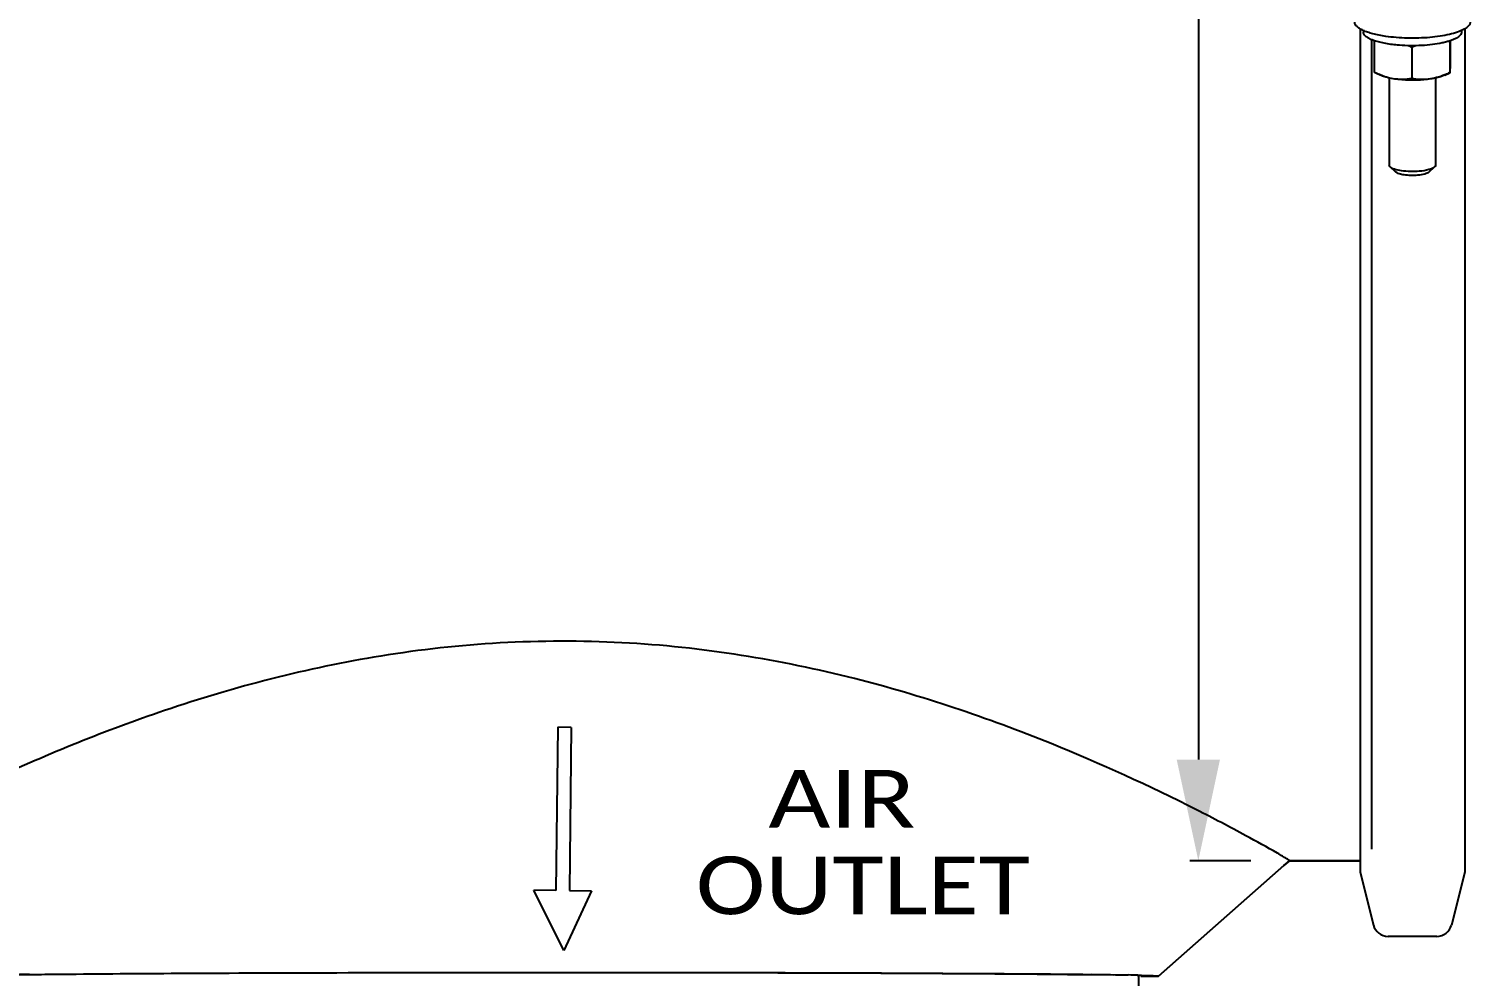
# Model space of a CAD drawing. Header units: millimetres. Extents: x 971 to 5173, y 8 to 3808.
# Drawn here: x 2408.7 to 2658.3, y 3123.6 to 3287.7 of the extents above; entities that cross this region are included whole.
import ezdxf
from ezdxf.enums import TextEntityAlignment as Align

# ---------------------------------------------------------------- set-up
doc = ezdxf.new("R2010")
doc.units = ezdxf.units.MM
doc.header["$LTSCALE"] = 115.5
doc.header["$PDMODE"] = 3
doc.header["$PDSIZE"] = 8
doc.layers.get('0').update_dxf_attribs({"linetype": 'CONTINUOUS'})
doc.layers.get('Defpoints').update_dxf_attribs({"linetype": 'CONTINUOUS'})
doc.styles.get("Standard").update_dxf_attribs({"font": 'calibri.ttf'})
doc.dimstyles.new('DIMSTYLE_4', dxfattribs={"dimtxt": 17.5, "dimasz": 17.5, "dimexe": 1.5, "dimexo": 1, "dimgap": 0.875, "dimtad": 1, "dimdec": 0, "dimdsep": 46, "dimtxsty": 'Standard', "dimblk": '_FILLED', "dimblk1": '_FILLED', "dimblk2": '_FILLED', "dimcen": 0.09, "dimazin": 2, "dimtp": 0.01, "dimtm": 0.01, "dimtfac": 1, "dimtdec": 0, "dimtofl": 0, "dimtmove": 0, "dimatfit": 3, "dimldrblk": '_FILLED', "dimfxl": 1, "dimtolj": 1, "dimarcsym": 0})

# ---------------------------------------------------------------- blocks, each defined once
blk = doc.blocks.new('_FILLED')
at = {"color": 0, "linetype": 'ByBlock'}
blk.add_solid([(0, 0), (-1, 0.214), (-1, -0.214)], dxfattribs=at)
blk = doc.blocks.new('*D44')
at = {"color": 0, "linetype": 'Continuous', "lineweight": -2}
for p, q in [((2639.79, 3611.64), (2609.72, 3611.64)), ((2611.22, 3594.14), (2611.22, 3161.15)), ((2620.29, 3143.65), (2609.72, 3143.65))]:
    blk.add_line(p, q, dxfattribs=at)
at = {"layer": 'Defpoints', "color": 0}
for p in [(2640.79, 3611.64), (2611.22, 3143.65), (2621.29, 3143.65)]:
    blk.add_point(p, dxfattribs=at)
at = {"color": 0, "linetype": 'ByBlock', "lineweight": -2, "xscale": 17.5, "yscale": 17.5, "zscale": 17.5}
for p, rotation in [((2611.22, 3611.64), 90), ((2611.22, 3143.65), 270)]:
    blk.add_blockref('_FILLED', p, dxfattribs=dict(at, rotation=rotation))
at = {"color": 0, "insert": (2587.01, 3449.95), "char_height": 17.5, "attachment_point": 2, "rotation": 90, "line_spacing_factor": 0.9}
blk.add_mtext('\\A1;%%c468', dxfattribs=at)
blk = doc.blocks.new('*D47')
at = {"color": 0, "linetype": 'Continuous', "lineweight": -2}
for p, q in [((2107.29, 3212.64), (2107.29, 3070.38)), ((2499.89, 3064.38), (2499.89, 3073.38)), ((2124.79, 3071.88), (2482.39, 3071.88))]:
    blk.add_line(p, q, dxfattribs=at)
at = {"layer": 'Defpoints', "color": 0}
for p in [(2107.29, 3213.64), (2499.89, 3071.88), (2499.89, 3063.38)]:
    blk.add_point(p, dxfattribs=at)
at = {"color": 0, "linetype": 'ByBlock', "lineweight": -2, "xscale": 17.5, "yscale": 17.5, "zscale": 17.5, "rotation": 180}
blk.add_blockref('_FILLED', (2107.29, 3071.88), dxfattribs=at)
at = {"color": 0, "linetype": 'ByBlock', "lineweight": -2, "xscale": 17.5, "yscale": 17.5, "zscale": 17.5}
blk.add_blockref('_FILLED', (2499.89, 3071.88), dxfattribs=at)
at = {"color": 0, "insert": (2303.2, 3096.09), "char_height": 17.5, "attachment_point": 2, "line_spacing_factor": 0.9}
blk.add_mtext('\\A1;393', dxfattribs=at)
blk = doc.blocks.new('ARROW_4_BL2', base_point=(1528.04, 824.07))
at = {"color": 7, "linetype": 'Continuous'}
for p, q in [((1527.21, 843.39), (1526.87, 815.12)), ((1529.54, 843.36), (1527.21, 843.39)), ((1529.54, 843.36), (1529.21, 815.09)), ((1526.87, 815.12), (1523.04, 815.16)), ((1528.28, 804.74), (1523.04, 815.16)), ((1533.04, 815.04), (1528.28, 804.74)), ((1529.21, 815.09), (1533.04, 815.04))]:
    blk.add_line(p, q, dxfattribs=at)

msp = doc.modelspace()

# ---------------------------------------------------------------- linework, layer by layer
at = {"color": 0, "linetype": 'Continuous'}
for p, q in [((2639.23946, 3287.69872), (2639.23946, 3141.65122)), ((2639.79077, 3287.41788), (2639.79077, 3287.15587)), ((2656.79077, 3287.42509), (2656.79077, 3287.15587)), ((2657.34207, 3287.71034), (2657.34207, 3141.65122)), ((2641.29077, 3145.64624), (2641.29077, 3285.81804)), ((2641.74634, 3285.65128), (2641.74455, 3285.57166)), ((2641.74455, 3280.16054), (2641.74455, 3285.57166)), ((2648.19732, 3284.50154), (2648.19732, 3279.09042)), ((2654.74354, 3285.52648), (2654.7457, 3285.6222)), ((2654.74354, 3285.52648), (2654.74354, 3280.11536)), ((2654.83698, 3285.6508), (2654.83698, 3282.21041)), ((2641.86653, 3280.10141), (2641.74455, 3280.16054)), ((2642.67771, 3279.713), (2641.86656, 3280.10153)), ((2653.90382, 3279.713), (2654.74444, 3280.11564)), ((2644.29077, 3279.19842), (2644.29077, 3264.10997)), ((2652.29077, 3279.20068), (2652.29077, 3264.10997)), ((2645.42033, 3262.90626), (2644.46352, 3263.78535)), ((2651.1612, 3262.90626), (2652.11801, 3263.78535)), ((2604.29826, 3123.64975), (2626.04775, 3142.78897)), ((2626.04933, 3142.78717), (2604.29826, 3123.64655)), ((2626.04775, 3142.78897), (2627.02561, 3143.64947)), ((2627.02561, 3143.64628), (2626.04933, 3142.78717)), ((2627.02561, 3143.64947), (2639.23946, 3143.64947)), ((2639.23946, 3143.64628), (2627.02561, 3143.64628)), ((2639.23946, 3141.65122), (2641.54877, 3132.50638)), ((2657.34207, 3141.65122), (2655.03276, 3132.50638)), ((2652.5119, 3130.54297), (2644.06963, 3130.54297)), ((2600.76198, 3123.68662), (2600.88919, 3123.65434)), ((2600.76436, 3123.81513), (2600.7807, 3123.81482)), ((2600.76751, 3123.81513), (2600.7807, 3123.81482)), ((2600.7807, 3123.81482), (2600.9285, 3123.81133)), ((2600.88919, 3111.21581), (2600.88919, 3123.65423)), ((2604.29826, 3123.64975), (2601.27085, 3123.64975)), ((2601.27085, 3123.64655), (2604.29826, 3123.64655))]:
    msp.add_line(p, q, dxfattribs=at)
for centre, radius, start, end in [((2643.81645, 3272.34389), 13.38905, 98.1652112, 98.9020484), ((2641.06893, 3269.93787), 16.21464, 63.9199118, 66.4066514), ((2655.48199, 3269.15893), 16.98416, 112.9764857, 115.3983507), ((2652.55905, 3271.98414), 13.71739, 80.8366529, 81.6451271), ((2576.80019, 3061.24394), 96.54465, 59.493697, 60.1056982), ((2597.36302, 3096.15048), 56.03173, 59.0691852, 59.4902956), ((2644.06963, 3133.14297), 2.6, 194.1723377, 270), ((2652.5119, 3133.14297), 2.6, 270, 345.8276623), ((2421.91626, 2089.69328), 1034.32297, 90.72401089, 90.92048851), ((2580.33123, 2290.70564), 833.29497, 89.02657878, 89.1432048), ((2585.20383, 2577.82331), 546.13595, 88.8143774, 89.0259671), ((2591.3097, 2713.25944), 410.66462, 88.6803324, 88.9135953)]:
    msp.add_arc(centre, radius, start, end, dxfattribs=at)
for points, knots in [([(2643.67017, 3286.40863), (2643.28124, 3286.46519), (2642.53765, 3286.59059), (2641.4866, 3286.827), (2640.56034, 3287.10018), (2639.77506, 3287.40475), (2639.14315, 3287.73603), (2638.67305, 3288.08858), (2638.40888, 3288.4197), (2638.30723, 3288.68901), (2638.29076, 3288.82055), (2638.29077, 3288.88439)], [0, 0, 0, 0, 0.189544635, 0.36349099, 0.519258194, 0.654848259, 0.769116026, 0.862248648, 0.936802648, 0.969211331, 1, 1, 1, 1]), ([(2641.73398, 3285.64589), (2641.45094, 3285.74166), (2641.05268, 3285.89686), (2640.57841, 3286.1514), (2640.29868, 3286.33942), (2640.0769, 3286.53405), (2639.9146, 3286.73512), (2639.81407, 3286.94263), (2639.79078, 3287.08691), (2639.79077, 3287.15583)], [0, 0, 0, 0, 0.34613021, 0.493178713, 0.622789392, 0.735729471, 0.833771411, 0.920166219, 1, 1, 1, 1]), ([(2657.15926, 3287.59445), (2656.81676, 3287.41094), (2656.01255, 3287.08376), (2654.64895, 3286.70719), (2653.04491, 3286.40858), (2651.26085, 3286.20036), (2649.36367, 3286.09121), (2647.42563, 3286.08559), (2645.52063, 3286.18376), (2644.27395, 3286.32081), (2643.67017, 3286.40863)], [0, 0, 0, 0, 0.085106745, 0.189224561, 0.309513278, 0.442086419, 0.582397337, 0.725513171, 0.866364247, 1, 1, 1, 1]), ([(2656.79075, 3287.15588), (2656.79076, 3287.06321), (2656.74633, 3286.86357), (2656.56366, 3286.58868), (2656.27654, 3286.32812), (2655.88826, 3286.08045), (2655.40249, 3285.8469), (2654.82443, 3285.63006), (2654.16109, 3285.43266), (2653.1365, 3285.19028), (2651.70904, 3284.96139), (2649.87649, 3284.80399), (2647.96131, 3284.76448), (2646.66961, 3284.81921), (2646.02832, 3284.86865)], [0, 0, 0, 0, 0.024197182, 0.051764281, 0.084925351, 0.124759469, 0.171616367, 0.225412202, 0.285788004, 0.352194063, 0.500188292, 0.66273283, 0.832071122, 1, 1, 1, 1]), ([(2658.29076, 3288.88424), (2658.29075, 3288.82808), (2658.27816, 3288.71311), (2658.17669, 3288.40674), (2657.91084, 3288.09635), (2657.52791, 3287.8053), (2657.28933, 3287.66414), (2657.15926, 3287.59445)], [0, 0, 0, 0, 0.094097509, 0.192077469, 0.537262511, 0.752724647, 1, 1, 1, 1]), ([(2646.02832, 3284.86865), (2645.23727, 3284.92962), (2644.09729, 3285.06497), (2642.66985, 3285.36386), (2642.02997, 3285.54573), (2641.73398, 3285.64589)], [0, 0, 0, 0, 0.544281489, 0.785635716, 1, 1, 1, 1]), ([(2654.83698, 3282.21041), (2654.83338, 3282.04935), (2654.82625, 3281.7436), (2654.81497, 3281.3133), (2654.80365, 3280.94285), (2654.79231, 3280.64099), (2654.78228, 3280.43493), (2654.77381, 3280.30745), (2654.76813, 3280.23871), (2654.76251, 3280.1871), (2654.7571, 3280.15004), (2654.75186, 3280.12875), (2654.74756, 3280.11714), (2654.74444, 3280.11564)], [0, 0, 0, 0, 0.230209916, 0.437028163, 0.615096163, 0.759803857, 0.868712191, 0.909821055, 0.942445886, 0.967104386, 0.984402759, 0.995050817, 1, 1, 1, 1]), ([(2642.68794, 3279.73573), (2642.61889, 3279.76402), (2642.34245, 3279.87992), (2642.06959, 3280.00428), (2641.86656, 3280.10153)], [0, 0, 0, 0, 0.24894866, 1, 1, 1, 1]), ([(2644.97259, 3279.06698), (2644.53681, 3279.13925), (2643.91704, 3279.2679), (2643.15652, 3279.50713), (2642.82716, 3279.64142), (2642.67784, 3279.71294)], [0, 0, 0, 0, 0.55443514, 0.792193061, 1, 1, 1, 1]), ([(2644.97094, 3279.06801), (2644.58329, 3279.13229), (2643.80782, 3279.31429), (2643.0592, 3279.58362), (2642.68794, 3279.73573)], [0, 0, 0, 0, 0.494788387, 1, 1, 1, 1]), ([(2653.90377, 3279.71298), (2653.66192, 3279.59714), (2653.10466, 3279.39159), (2652.17183, 3279.15754), (2651.09044, 3278.97692), (2649.90178, 3278.85735), (2648.6511, 3278.80383), (2647.38654, 3278.8186), (2646.15685, 3278.90105), (2645.35724, 3279.00319), (2644.97259, 3279.06698)], [0, 0, 0, 0, 0.088871402, 0.196060637, 0.318420341, 0.451873807, 0.591754745, 0.733076786, 0.87078207, 1, 1, 1, 1]), ([(2653.89291, 3279.73991), (2653.42935, 3279.55155), (2652.49243, 3279.22625), (2651.04631, 3278.94962), (2649.60535, 3278.91068), (2648.66131, 3279.0156), (2648.19732, 3279.09042)], [0, 0, 0, 0, 0.258429226, 0.510698254, 0.757264165, 1, 1, 1, 1]), ([(2654.74354, 3280.11536), (2654.67327, 3280.08202), (2654.3924, 3279.95093), (2654.10801, 3279.82731), (2653.89291, 3279.73991)], [0, 0, 0, 0, 0.250932532, 1, 1, 1, 1]), ([(2648.19732, 3279.09042), (2647.66972, 3279.00781), (2646.59199, 3278.9021), (2645.50861, 3278.97884), (2644.97094, 3279.06801)], [0, 0, 0, 0, 0.494908365, 1, 1, 1, 1]), ([(2644.46352, 3263.78535), (2644.43664, 3263.81006), (2644.35031, 3263.89839), (2644.29077, 3264.02207), (2644.29079, 3264.10997)], [0, 0, 0, 0, 0.293481195, 1, 1, 1, 1]), ([(2649.48569, 3263.04433), (2648.96737, 3262.99904), (2647.9416, 3262.97054), (2646.50558, 3263.08251), (2645.44234, 3263.29729), (2644.79425, 3263.55351), (2644.55295, 3263.70318), (2644.46352, 3263.78535)], [0, 0, 0, 0, 0.302641723, 0.5952403, 0.837108395, 0.929358326, 1, 1, 1, 1]), ([(2649.18696, 3262.3505), (2648.79822, 3262.31653), (2648.02891, 3262.29515), (2646.95192, 3262.37913), (2646.15452, 3262.5402), (2645.66846, 3262.73235), (2645.4875, 3262.84461), (2645.42042, 3262.90622)], [0, 0, 0, 0, 0.302649995, 0.595240322, 0.837108365, 0.929358043, 1, 1, 1, 1]), ([(2651.16119, 3262.90627), (2651.07577, 3262.82777), (2650.83256, 3262.69071), (2650.17753, 3262.46933), (2649.60261, 3262.38682), (2649.18696, 3262.3505)], [0, 0, 0, 0, 0.167843754, 0.396371273, 1, 1, 1, 1]), ([(2652.11799, 3263.78535), (2652.00409, 3263.68068), (2651.6798, 3263.49794), (2650.80643, 3263.20278), (2650.03987, 3263.09276), (2649.48569, 3263.04433)], [0, 0, 0, 0, 0.167848641, 0.396382437, 1, 1, 1, 1]), ([(2652.29074, 3264.10997), (2652.29074, 3264.08231), (2652.27366, 3263.95695), (2652.18952, 3263.85109), (2652.11799, 3263.78535)], [0, 0, 0, 0, 0.221627538, 1, 1, 1, 1]), ([(2624.91819, 3144.94297), (2623.1186, 3145.9795), (2618.48288, 3148.53735), (2605.6142, 3155.261), (2583.42241, 3165.43535), (2556.95275, 3174.37642), (2531.89861, 3179.5844), (2511.33705, 3181.77667), (2490.39159, 3181.73068), (2463.66926, 3178.77628), (2434.00977, 3171.07898), (2405.36152, 3159.40318), (2389.24964, 3151.32074), (2382.79616, 3147.82296)], [0, 0, 0, 0, 0.024453515, 0.062334103, 0.170949489, 0.311635488, 0.390161386, 0.471867848, 0.554664721, 0.636284808, 0.787901734, 0.913567469, 1, 1, 1, 1]), ([(2627.02561, 3143.64947), (2627.01885, 3143.67578), (2626.92496, 3143.72597), (2626.77671, 3143.84323), (2626.49907, 3144.0084), (2626.28776, 3144.13934), (2626.16348, 3144.21386)], [0, 0, 0, 0, 0.07895365, 0.271631095, 0.578770168, 1, 1, 1, 1]), ([(2401.393, 3123.79705), (2405.3054, 3123.90722), (2415.96849, 3124.01803), (2435.55276, 3124.16875), (2461.44547, 3124.2604), (2500.89033, 3124.32193), (2539.50295, 3124.27858), (2573.49672, 3124.10769), (2587.1893, 3123.99138), (2592.79178, 3123.90744)], [0, 0, 0, 0, 0.061346292, 0.167127769, 0.306975821, 0.467181425, 0.785380314, 0.912178149, 1, 1, 1, 1]), ([(2408.84651, 3123.93368), (2409.10363, 3123.93698), (2410.18158, 3123.95056), (2411.25955, 3123.96304), (2412.0804, 3123.97206)], [0, 0, 0, 0, 0.238522164, 1, 1, 1, 1]), ([(2480.59427, 3124.28762), (2492.98945, 3124.3039), (2517.05876, 3124.3059), (2550.56424, 3124.23814), (2577.66961, 3124.09463), (2593.10134, 3123.96446), (2599.09598, 3123.85023)], [0, 0, 0, 0, 0.313793328, 0.609332055, 0.848213688, 1, 1, 1, 1]), ([(2601.40368, 3123.79951), (2601.81979, 3123.78874), (2602.40126, 3123.77247), (2603.11732, 3123.74544), (2603.52618, 3123.72813), (2603.84123, 3123.70742), (2604.08157, 3123.69569), (2604.20645, 3123.66838), (2604.29137, 3123.66697), (2604.29826, 3123.64975)], [0, 0, 0, 0, 0.430338267, 0.601021903, 0.7415913, 0.851804584, 0.931558772, 0.980819295, 1, 1, 1, 1])]:
    msp.add_open_spline(points, degree=3, knots=knots, dxfattribs=at)
msp.add_open_spline([(2600.9285, 3123.81133), (2601.0869, 3123.80754), (2601.24529, 3123.80361), (2601.40368, 3123.79951)], degree=3, dxfattribs=at)

# ---------------------------------------------------------------- block references
msp.add_blockref('ARROW_4_BL2', (2501.13871, 3147.4372), dxfattribs=at)

# ---------------------------------------------------------------- texts
for s, width, p, p2 in [('   AIR', 1.176112, (2524.20945, 3149.37065), (2562.22501, 3149.37065)), ('OUTLET', 1.152412, (2524.20945, 3134.37065), (2582.06937, 3134.37065))]:
    msp.add_text(s, height=10, dxfattribs=dict(at, width=width)).set_placement(p, p2, align=Align.FIT)

# ---------------------------------------------------------------- dimensions: what is measured, and where the dimension line sits
dim = msp.add_linear_dim(base=(2611.21653, 3143.64947), p1=(2640.79077, 3611.64297), p2=(2621.29052, 3143.64947), angle=270, text='%%c<>', dimstyle='DIMSTYLE_4', dxfattribs=at)
dim.commit()
dim.dimension.update_dxf_attribs({"geometry": '*D44', "text_midpoint": (2611.21653, 3449.95263), "dimtype": 160})
dim = msp.add_linear_dim(base=(2499.88919, 3071.88091), p1=(2107.29077, 3213.64297), p2=(2499.88919, 3063.38091), dimstyle='DIMSTYLE_4', dxfattribs=at)
dim.commit()
dim.dimension.update_dxf_attribs({"geometry": '*D47', "text_midpoint": (2303.19963, 3071.88091), "dimtype": 160})

doc.saveas('drawing.dxf')
